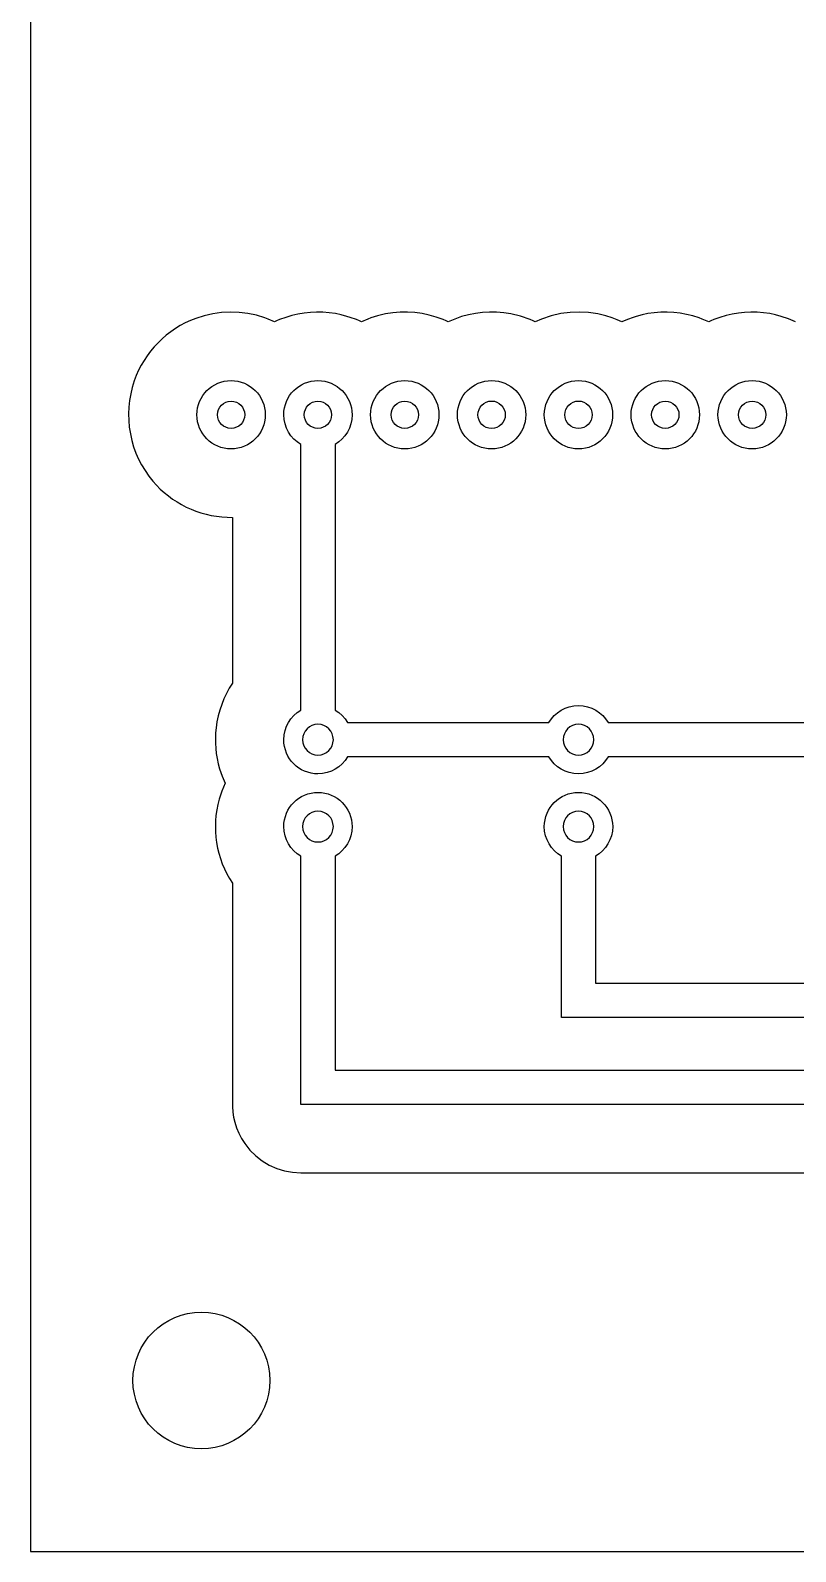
# Model space of a CAD drawing. Extents: x 7.4 to 67.4, y 5 to 95.
# Drawn here: x 7.4 to 29.78, y 5 to 49.46 of the extents above; entities that cross this region are included whole.
import ezdxf

# ---------------------------------------------------------------- set-up
doc = ezdxf.new("R2010")
doc.units = 0
doc.layers.add('IMPORT_-_PCB_STM32F103C8T6', color=7, linetype='CONTINUOUS')

msp = doc.modelspace()

# ---------------------------------------------------------------- linework, layer by layer
at = {"layer": 'IMPORT_-_PCB_STM32F103C8T6'}
for points in [[(7.405, 95), (7.405, 5), (67.405, 5), (67.405, 95)], [(13.274, 39.229), (13.377, 39.223), (13.476, 39.207), (13.572, 39.182), (13.664, 39.149), (13.751, 39.107), (13.834, 39.057), (13.91, 39), (13.981, 38.935), (14.045, 38.865), (14.102, 38.788), (14.152, 38.706), (14.194, 38.619), (14.228, 38.527), (14.253, 38.431), (14.268, 38.332), (14.274, 38.229), (14.268, 38.126), (14.253, 38.026), (14.228, 37.931), (14.194, 37.839), (14.152, 37.751), (14.102, 37.669), (14.045, 37.593), (13.981, 37.522), (13.91, 37.458), (13.834, 37.4), (13.751, 37.351), (13.664, 37.309), (13.572, 37.275), (13.476, 37.25), (13.377, 37.235), (13.274, 37.229), (13.172, 37.235), (13.072, 37.25), (12.976, 37.275), (12.884, 37.309), (12.797, 37.351), (12.715, 37.4), (12.638, 37.458), (12.568, 37.522), (12.504, 37.593), (12.446, 37.669), (12.396, 37.751), (12.354, 37.839), (12.321, 37.931), (12.296, 38.026), (12.28, 38.126), (12.274, 38.229), (12.28, 38.332), (12.296, 38.431), (12.321, 38.527), (12.354, 38.619), (12.396, 38.706), (12.446, 38.788), (12.504, 38.865), (12.568, 38.935), (12.638, 39), (12.715, 39.057), (12.797, 39.107), (12.884, 39.149), (12.976, 39.182), (13.072, 39.207), (13.172, 39.223)], [(18.354, 39.229), (18.457, 39.223), (18.557, 39.207), (18.652, 39.182), (18.744, 39.149), (18.831, 39.107), (18.914, 39.057), (18.99, 39), (19.061, 38.935), (19.125, 38.865), (19.183, 38.788), (19.233, 38.706), (19.275, 38.619), (19.308, 38.527), (19.333, 38.431), (19.349, 38.332), (19.354, 38.229), (19.349, 38.126), (19.333, 38.026), (19.308, 37.931), (19.275, 37.839), (19.233, 37.751), (19.183, 37.669), (19.125, 37.593), (19.061, 37.522), (18.99, 37.458), (18.914, 37.4), (18.831, 37.351), (18.744, 37.309), (18.652, 37.275), (18.557, 37.25), (18.457, 37.235), (18.354, 37.229), (18.252, 37.235), (18.152, 37.25), (18.056, 37.275), (17.965, 37.309), (17.877, 37.351), (17.795, 37.4), (17.719, 37.458), (17.648, 37.522), (17.584, 37.593), (17.526, 37.669), (17.476, 37.751), (17.434, 37.839), (17.401, 37.931), (17.376, 38.026), (17.36, 38.126), (17.354, 38.229), (17.36, 38.332), (17.376, 38.431), (17.401, 38.527), (17.434, 38.619), (17.476, 38.706), (17.526, 38.788), (17.584, 38.865), (17.648, 38.935), (17.719, 39), (17.795, 39.057), (17.877, 39.107), (17.965, 39.149), (18.056, 39.182), (18.152, 39.207), (18.252, 39.223)], [(20.894, 39.229), (20.997, 39.223), (21.097, 39.207), (21.193, 39.182), (21.284, 39.149), (21.372, 39.107), (21.454, 39.057), (21.53, 39), (21.601, 38.935), (21.665, 38.865), (21.723, 38.788), (21.773, 38.706), (21.815, 38.619), (21.848, 38.527), (21.873, 38.431), (21.889, 38.332), (21.894, 38.229), (21.889, 38.126), (21.873, 38.026), (21.848, 37.931), (21.815, 37.839), (21.773, 37.751), (21.723, 37.669), (21.665, 37.593), (21.601, 37.522), (21.53, 37.458), (21.454, 37.4), (21.372, 37.351), (21.284, 37.309), (21.193, 37.275), (21.097, 37.25), (20.997, 37.235), (20.894, 37.229), (20.792, 37.235), (20.692, 37.25), (20.596, 37.275), (20.505, 37.309), (20.417, 37.351), (20.335, 37.4), (20.259, 37.458), (20.188, 37.522), (20.124, 37.593), (20.066, 37.669), (20.017, 37.751), (19.975, 37.839), (19.941, 37.931), (19.916, 38.026), (19.9, 38.126), (19.894, 38.229), (19.9, 38.332), (19.916, 38.431), (19.941, 38.527), (19.975, 38.619), (20.017, 38.706), (20.066, 38.788), (20.124, 38.865), (20.188, 38.935), (20.259, 39), (20.335, 39.057), (20.417, 39.107), (20.505, 39.149), (20.596, 39.182), (20.692, 39.207), (20.792, 39.223)], [(23.435, 39.229), (23.537, 39.223), (23.637, 39.207), (23.733, 39.182), (23.824, 39.149), (23.912, 39.107), (23.994, 39.057), (24.071, 39), (24.141, 38.935), (24.205, 38.865), (24.263, 38.788), (24.313, 38.706), (24.355, 38.619), (24.388, 38.527), (24.413, 38.431), (24.429, 38.332), (24.434, 38.229), (24.429, 38.126), (24.413, 38.026), (24.388, 37.931), (24.355, 37.839), (24.313, 37.751), (24.263, 37.669), (24.205, 37.593), (24.141, 37.522), (24.071, 37.458), (23.994, 37.4), (23.912, 37.351), (23.824, 37.309), (23.733, 37.275), (23.637, 37.25), (23.537, 37.235), (23.435, 37.229), (23.332, 37.235), (23.232, 37.25), (23.136, 37.275), (23.045, 37.309), (22.957, 37.351), (22.875, 37.4), (22.799, 37.458), (22.728, 37.522), (22.664, 37.593), (22.607, 37.669), (22.557, 37.751), (22.515, 37.839), (22.481, 37.931), (22.456, 38.026), (22.44, 38.126), (22.434, 38.229), (22.44, 38.332), (22.456, 38.431), (22.481, 38.527), (22.515, 38.619), (22.557, 38.706), (22.607, 38.788), (22.664, 38.865), (22.728, 38.935), (22.799, 39), (22.875, 39.057), (22.957, 39.107), (23.045, 39.149), (23.136, 39.182), (23.232, 39.207), (23.332, 39.223)], [(25.975, 39.229), (26.077, 39.223), (26.177, 39.207), (26.273, 39.182), (26.364, 39.149), (26.452, 39.107), (26.534, 39.057), (26.611, 39), (26.681, 38.935), (26.746, 38.865), (26.803, 38.788), (26.853, 38.706), (26.895, 38.619), (26.928, 38.527), (26.953, 38.431), (26.969, 38.332), (26.975, 38.229), (26.969, 38.126), (26.953, 38.026), (26.928, 37.931), (26.895, 37.839), (26.853, 37.751), (26.803, 37.669), (26.746, 37.593), (26.681, 37.522), (26.611, 37.458), (26.534, 37.4), (26.452, 37.351), (26.364, 37.309), (26.273, 37.275), (26.177, 37.25), (26.077, 37.235), (25.975, 37.229), (25.872, 37.235), (25.772, 37.25), (25.677, 37.275), (25.585, 37.309), (25.498, 37.351), (25.415, 37.4), (25.339, 37.458), (25.268, 37.522), (25.204, 37.593), (25.147, 37.669), (25.097, 37.751), (25.055, 37.839), (25.021, 37.931), (24.996, 38.026), (24.98, 38.126), (24.975, 38.229), (24.98, 38.332), (24.996, 38.431), (25.021, 38.527), (25.055, 38.619), (25.097, 38.706), (25.147, 38.788), (25.204, 38.865), (25.268, 38.935), (25.339, 39), (25.415, 39.057), (25.498, 39.107), (25.585, 39.149), (25.677, 39.182), (25.772, 39.207), (25.872, 39.223)], [(28.515, 39.229), (28.617, 39.223), (28.717, 39.207), (28.813, 39.182), (28.905, 39.149), (28.992, 39.107), (29.074, 39.057), (29.151, 39), (29.221, 38.935), (29.286, 38.865), (29.343, 38.788), (29.393, 38.706), (29.435, 38.619), (29.469, 38.527), (29.493, 38.431), (29.509, 38.332), (29.515, 38.229), (29.509, 38.126), (29.493, 38.026), (29.469, 37.931), (29.435, 37.839), (29.393, 37.751), (29.343, 37.669), (29.286, 37.593), (29.221, 37.522), (29.151, 37.458), (29.074, 37.4), (28.992, 37.351), (28.905, 37.309), (28.813, 37.275), (28.717, 37.25), (28.617, 37.235), (28.515, 37.229), (28.412, 37.235), (28.313, 37.25), (28.217, 37.275), (28.125, 37.309), (28.038, 37.351), (27.956, 37.4), (27.879, 37.458), (27.808, 37.522), (27.744, 37.593), (27.687, 37.669), (27.637, 37.751), (27.595, 37.839), (27.561, 37.931), (27.536, 38.026), (27.521, 38.126), (27.515, 38.229), (27.521, 38.332), (27.536, 38.431), (27.561, 38.527), (27.595, 38.619), (27.637, 38.706), (27.687, 38.788), (27.744, 38.865), (27.808, 38.935), (27.879, 39), (27.956, 39.057), (28.038, 39.107), (28.125, 39.149), (28.217, 39.182), (28.313, 39.207), (28.412, 39.223)], [(12.874, 38.229), (12.883, 38.31), (12.906, 38.385), (12.943, 38.453), (12.992, 38.512), (13.051, 38.56), (13.118, 38.597), (13.193, 38.62), (13.274, 38.629), (13.355, 38.62), (13.43, 38.597), (13.498, 38.56), (13.557, 38.512), (13.605, 38.453), (13.642, 38.385), (13.666, 38.31), (13.674, 38.229), (13.666, 38.148), (13.642, 38.073), (13.605, 38.005), (13.557, 37.946), (13.498, 37.898), (13.43, 37.861), (13.355, 37.837), (13.274, 37.829), (13.193, 37.837), (13.118, 37.861), (13.051, 37.898), (12.992, 37.946), (12.943, 38.005), (12.906, 38.073), (12.883, 38.148)], [(15.414, 38.229), (15.423, 38.31), (15.446, 38.385), (15.483, 38.453), (15.532, 38.512), (15.591, 38.56), (15.658, 38.597), (15.733, 38.62), (15.814, 38.629), (15.895, 38.62), (15.97, 38.597), (16.038, 38.56), (16.097, 38.512), (16.145, 38.453), (16.182, 38.385), (16.206, 38.31), (16.214, 38.229), (16.206, 38.148), (16.182, 38.073), (16.145, 38.005), (16.097, 37.946), (16.038, 37.898), (15.97, 37.861), (15.895, 37.837), (15.814, 37.829), (15.733, 37.837), (15.658, 37.861), (15.591, 37.898), (15.532, 37.946), (15.483, 38.005), (15.446, 38.073), (15.423, 38.148)], [(17.954, 38.229), (17.963, 38.31), (17.986, 38.385), (18.023, 38.453), (18.072, 38.512), (18.13, 38.56), (18.198, 38.597), (18.273, 38.62), (18.354, 38.629), (18.435, 38.62), (18.51, 38.597), (18.578, 38.56), (18.637, 38.512), (18.685, 38.453), (18.722, 38.385), (18.746, 38.31), (18.754, 38.229), (18.746, 38.148), (18.722, 38.073), (18.685, 38.005), (18.637, 37.946), (18.578, 37.898), (18.51, 37.861), (18.435, 37.837), (18.354, 37.829), (18.273, 37.837), (18.198, 37.861), (18.13, 37.898), (18.072, 37.946), (18.023, 38.005), (17.986, 38.073), (17.963, 38.148)], [(20.494, 38.229), (20.502, 38.309), (20.526, 38.384), (20.563, 38.452), (20.611, 38.512), (20.671, 38.56), (20.739, 38.597), (20.814, 38.621), (20.894, 38.629), (20.975, 38.621), (21.05, 38.597), (21.118, 38.56), (21.177, 38.512), (21.226, 38.452), (21.263, 38.384), (21.286, 38.309), (21.294, 38.229), (21.286, 38.148), (21.263, 38.073), (21.226, 38.005), (21.177, 37.946), (21.118, 37.897), (21.05, 37.86), (20.975, 37.837), (20.894, 37.829), (20.814, 37.837), (20.739, 37.86), (20.671, 37.897), (20.611, 37.946), (20.563, 38.005), (20.526, 38.073), (20.502, 38.148)], [(23.034, 38.229), (23.042, 38.309), (23.066, 38.384), (23.103, 38.452), (23.151, 38.512), (23.211, 38.56), (23.279, 38.597), (23.354, 38.621), (23.434, 38.629), (23.515, 38.621), (23.59, 38.597), (23.658, 38.56), (23.717, 38.512), (23.766, 38.452), (23.803, 38.384), (23.826, 38.309), (23.834, 38.229), (23.826, 38.148), (23.803, 38.073), (23.766, 38.005), (23.717, 37.946), (23.658, 37.897), (23.59, 37.86), (23.515, 37.837), (23.434, 37.829), (23.354, 37.837), (23.279, 37.86), (23.211, 37.897), (23.151, 37.946), (23.103, 38.005), (23.066, 38.073), (23.042, 38.148)], [(25.574, 38.229), (25.583, 38.31), (25.606, 38.385), (25.643, 38.453), (25.692, 38.512), (25.751, 38.56), (25.818, 38.597), (25.893, 38.62), (25.974, 38.629), (26.055, 38.62), (26.13, 38.597), (26.198, 38.56), (26.257, 38.512), (26.305, 38.453), (26.342, 38.385), (26.366, 38.31), (26.374, 38.229), (26.366, 38.148), (26.342, 38.073), (26.305, 38.005), (26.257, 37.946), (26.198, 37.898), (26.13, 37.861), (26.055, 37.837), (25.974, 37.829), (25.893, 37.837), (25.818, 37.861), (25.751, 37.898), (25.692, 37.946), (25.643, 38.005), (25.606, 38.073), (25.583, 38.148)], [(28.114, 38.229), (28.123, 38.31), (28.146, 38.385), (28.183, 38.453), (28.232, 38.512), (28.291, 38.56), (28.358, 38.597), (28.433, 38.62), (28.514, 38.629), (28.595, 38.62), (28.67, 38.597), (28.738, 38.56), (28.797, 38.512), (28.845, 38.453), (28.882, 38.385), (28.906, 38.31), (28.914, 38.229), (28.906, 38.148), (28.882, 38.073), (28.845, 38.005), (28.797, 37.946), (28.738, 37.898), (28.67, 37.861), (28.595, 37.837), (28.514, 37.829), (28.433, 37.837), (28.358, 37.861), (28.291, 37.898), (28.232, 37.946), (28.183, 38.005), (28.146, 38.073), (28.123, 38.148)], [(15.365, 28.731), (15.374, 28.64), (15.401, 28.555), (15.442, 28.479), (15.497, 28.413), (15.563, 28.358), (15.639, 28.317), (15.724, 28.29), (15.815, 28.281), (15.906, 28.29), (15.99, 28.317), (16.066, 28.358), (16.133, 28.413), (16.187, 28.479), (16.229, 28.555), (16.255, 28.64), (16.265, 28.731), (16.255, 28.822), (16.229, 28.906), (16.187, 28.982), (16.133, 29.049), (16.066, 29.103), (15.99, 29.145), (15.906, 29.171), (15.815, 29.181), (15.724, 29.171), (15.639, 29.145), (15.563, 29.103), (15.497, 29.049), (15.442, 28.982), (15.401, 28.906), (15.374, 28.822)], [(22.985, 28.731), (22.995, 28.64), (23.021, 28.555), (23.062, 28.479), (23.117, 28.413), (23.183, 28.358), (23.259, 28.317), (23.344, 28.29), (23.435, 28.281), (23.526, 28.29), (23.61, 28.317), (23.687, 28.358), (23.753, 28.413), (23.808, 28.479), (23.849, 28.555), (23.875, 28.64), (23.885, 28.731), (23.875, 28.822), (23.849, 28.906), (23.808, 28.982), (23.753, 29.049), (23.687, 29.103), (23.61, 29.145), (23.526, 29.171), (23.435, 29.181), (23.344, 29.171), (23.259, 29.145), (23.183, 29.103), (23.117, 29.049), (23.062, 28.982), (23.021, 28.906), (22.995, 28.822)], [(15.365, 26.191), (15.374, 26.1), (15.401, 26.015), (15.442, 25.939), (15.497, 25.873), (15.563, 25.818), (15.639, 25.777), (15.724, 25.75), (15.815, 25.741), (15.906, 25.75), (15.99, 25.777), (16.066, 25.818), (16.133, 25.873), (16.187, 25.939), (16.229, 26.015), (16.255, 26.1), (16.265, 26.191), (16.255, 26.282), (16.229, 26.366), (16.187, 26.442), (16.133, 26.509), (16.066, 26.563), (15.99, 26.605), (15.906, 26.631), (15.815, 26.641), (15.724, 26.631), (15.639, 26.605), (15.563, 26.563), (15.497, 26.509), (15.442, 26.442), (15.401, 26.366), (15.374, 26.282)], [(22.985, 26.191), (22.995, 26.1), (23.021, 26.015), (23.062, 25.939), (23.117, 25.873), (23.183, 25.818), (23.259, 25.777), (23.344, 25.75), (23.435, 25.741), (23.526, 25.75), (23.61, 25.777), (23.687, 25.818), (23.753, 25.873), (23.808, 25.939), (23.849, 26.015), (23.875, 26.1), (23.885, 26.191), (23.875, 26.282), (23.849, 26.366), (23.808, 26.442), (23.753, 26.509), (23.687, 26.563), (23.61, 26.605), (23.526, 26.631), (23.435, 26.641), (23.344, 26.631), (23.259, 26.605), (23.183, 26.563), (23.117, 26.509), (23.062, 26.442), (23.021, 26.366), (22.995, 26.282)], [(10.405, 10), (10.415, 10.204), (10.446, 10.403), (10.495, 10.595), (10.562, 10.778), (10.646, 10.953), (10.747, 11.118), (10.862, 11.272), (10.991, 11.414), (11.133, 11.543), (11.287, 11.658), (11.452, 11.759), (11.627, 11.843), (11.81, 11.91), (12.002, 11.959), (12.201, 11.99), (12.405, 12), (12.609, 11.99), (12.808, 11.959), (12.999, 11.91), (13.183, 11.843), (13.358, 11.759), (13.523, 11.658), (13.677, 11.543), (13.819, 11.414), (13.948, 11.272), (14.063, 11.118), (14.163, 10.953), (14.248, 10.778), (14.315, 10.595), (14.364, 10.403), (14.395, 10.204), (14.405, 10), (14.395, 9.796), (14.364, 9.597), (14.315, 9.406), (14.248, 9.222), (14.163, 9.047), (14.063, 8.882), (13.948, 8.728), (13.819, 8.586), (13.677, 8.457), (13.523, 8.342), (13.358, 8.242), (13.183, 8.157), (12.999, 8.09), (12.808, 8.041), (12.609, 8.01), (12.405, 8), (12.201, 8.01), (12.002, 8.041), (11.81, 8.09), (11.627, 8.157), (11.452, 8.242), (11.287, 8.342), (11.133, 8.457), (10.991, 8.586), (10.862, 8.728), (10.747, 8.882), (10.646, 9.047), (10.562, 9.222), (10.495, 9.406), (10.446, 9.597), (10.415, 9.796)]]:
    msp.add_lwpolyline(points, close=True, dxfattribs=at)
for points in [[(29.785, 40.945), (29.578, 41.033), (29.364, 41.105), (29.363, 41.105), (29.196, 41.149), (29.027, 41.184), (28.844, 41.21), (28.66, 41.225), (28.477, 41.228), (28.293, 41.22), (28.111, 41.201), (27.929, 41.17), (27.75, 41.129), (27.573, 41.076), (27.572, 41.076), (27.391, 41.009), (27.302, 40.972), (27.245, 40.945), (27.054, 41.027), (26.963, 41.06), (26.781, 41.118), (26.596, 41.163), (26.409, 41.197), (26.22, 41.218), (26.031, 41.228), (25.841, 41.225), (25.652, 41.211), (25.463, 41.184), (25.293, 41.149), (25.126, 41.105), (25.032, 41.076), (24.866, 41.015), (24.705, 40.945), (24.566, 41.006), (24.424, 41.06), (24.422, 41.06), (24.237, 41.118), (24.236, 41.119), (23.996, 41.175), (23.728, 41.214), (23.459, 41.229), (23.19, 41.219), (22.922, 41.184), (22.636, 41.12), (22.356, 41.027), (22.355, 41.027), (22.165, 40.945), (22.109, 40.971), (22.018, 41.009), (21.741, 41.106), (21.456, 41.175), (21.249, 41.207), (21.041, 41.224), (20.833, 41.227), (20.625, 41.216), (20.419, 41.19), (20.215, 41.15), (20.014, 41.096), (19.816, 41.027), (19.815, 41.027), (19.624, 40.945), (19.569, 40.971), (19.478, 41.009), (19.275, 41.083), (19.069, 41.142), (18.86, 41.185), (18.648, 41.214), (18.434, 41.227), (18.22, 41.225), (18.007, 41.208), (17.794, 41.175), (17.553, 41.119), (17.552, 41.118), (17.366, 41.06), (17.275, 41.027), (17.084, 40.945), (17.029, 40.971), (16.938, 41.009), (16.757, 41.076), (16.663, 41.105), (16.496, 41.149), (16.326, 41.184), (16.144, 41.21), (15.96, 41.225), (15.776, 41.228), (15.593, 41.22), (15.41, 41.201), (15.229, 41.17), (15.05, 41.129), (14.873, 41.076), (14.872, 41.076), (14.691, 41.009), (14.601, 40.972), (14.544, 40.945), (14.354, 41.027), (14.262, 41.06), (14.014, 41.136), (13.762, 41.189), (13.506, 41.22), (13.25, 41.229), (12.994, 41.216), (12.739, 41.181), (12.488, 41.123), (12.241, 41.044), (12.085, 40.982), (11.934, 40.912), (11.788, 40.833), (11.646, 40.748), (11.51, 40.654), (11.38, 40.554), (11.255, 40.447), (11.137, 40.333), (11.025, 40.213), (10.92, 40.086), (10.822, 39.955), (10.73, 39.817), (10.647, 39.675), (10.571, 39.527), (10.503, 39.375), (10.443, 39.218), (10.384, 39.03), (10.338, 38.839), (10.304, 38.645), (10.283, 38.451), (10.275, 38.255), (10.28, 38.059), (10.297, 37.863), (10.328, 37.668), (10.371, 37.478), (10.425, 37.292), (10.492, 37.11), (10.569, 36.933), (10.658, 36.762), (10.758, 36.596), (10.869, 36.437), (10.99, 36.285), (11.095, 36.168), (11.205, 36.058), (11.32, 35.953), (11.44, 35.856), (11.565, 35.764), (11.694, 35.68), (11.827, 35.602), (11.963, 35.531), (12.103, 35.468), (12.246, 35.411), (12.393, 35.362), (12.541, 35.32), (12.692, 35.286), (12.845, 35.26), (13, 35.242), (13.157, 35.232), (13.314, 35.229), (13.315, 30.386), (13.222, 30.237), (13.138, 30.083), (13.064, 29.925), (12.999, 29.762), (12.943, 29.596), (12.897, 29.427), (12.862, 29.256), (12.836, 29.082), (12.822, 28.931), (12.815, 28.779), (12.817, 28.628), (12.826, 28.477), (12.842, 28.326), (12.867, 28.177), (12.899, 28.029), (12.938, 27.882), (12.938, 27.881), (13.01, 27.668), (13.098, 27.461), (13.002, 27.231), (12.925, 26.993), (12.885, 26.835), (12.855, 26.677), (12.833, 26.517), (12.82, 26.358), (12.815, 26.198), (12.819, 26.038), (12.831, 25.879), (12.852, 25.722), (12.881, 25.565), (12.919, 25.41), (12.964, 25.257), (13.018, 25.107), (13.08, 24.959), (13.15, 24.814), (13.228, 24.673), (13.315, 24.535), (13.315, 18.013), (13.327, 17.841), (13.349, 17.698), (13.382, 17.556), (13.434, 17.389), (13.501, 17.227), (13.582, 17.072), (13.676, 16.924), (13.827, 16.734), (13.998, 16.565), (14.187, 16.419), (14.391, 16.297), (14.608, 16.2), (14.836, 16.129), (15.072, 16.086), (15.314, 16.071), (62.035, 16.071)], [(30.19, 28.231), (24.3, 28.231), (24.229, 28.124), (24.145, 28.027), (24.049, 27.942), (23.943, 27.87), (23.827, 27.812), (23.703, 27.768), (23.572, 27.741), (23.435, 27.731), (23.298, 27.741), (23.167, 27.768), (23.043, 27.812), (22.927, 27.87), (22.821, 27.942), (22.725, 28.027), (22.641, 28.124), (22.57, 28.231), (16.68, 28.231), (16.609, 28.124), (16.524, 28.027), (16.429, 27.942), (16.322, 27.87), (16.207, 27.812), (16.083, 27.768), (15.951, 27.741), (15.814, 27.731), (15.712, 27.737), (15.612, 27.752), (15.516, 27.777), (15.425, 27.811), (15.337, 27.853), (15.255, 27.903), (15.179, 27.96), (15.108, 28.024), (15.044, 28.095), (14.986, 28.172), (14.936, 28.254), (14.894, 28.341), (14.861, 28.433), (14.836, 28.529), (14.82, 28.628), (14.814, 28.731), (14.824, 28.868), (14.852, 28.999), (14.895, 29.123), (14.954, 29.238), (15.026, 29.345), (15.111, 29.441), (15.208, 29.525), (15.315, 29.596), (15.314, 37.363), (15.207, 37.435), (15.111, 37.519), (15.026, 37.615), (14.954, 37.721), (14.895, 37.837), (14.852, 37.961), (14.824, 38.092), (14.814, 38.229), (14.82, 38.332), (14.836, 38.431), (14.861, 38.527), (14.894, 38.619), (14.936, 38.706), (14.986, 38.788), (15.044, 38.865), (15.108, 38.935), (15.178, 39), (15.255, 39.057), (15.337, 39.107), (15.424, 39.149), (15.516, 39.182), (15.612, 39.207), (15.712, 39.223), (15.814, 39.229), (15.917, 39.223), (16.016, 39.207), (16.112, 39.182), (16.204, 39.149), (16.291, 39.107), (16.374, 39.057), (16.45, 39), (16.521, 38.935), (16.585, 38.865), (16.643, 38.788), (16.692, 38.706), (16.734, 38.619), (16.768, 38.527), (16.793, 38.431), (16.808, 38.332), (16.814, 38.229), (16.804, 38.092), (16.777, 37.961), (16.734, 37.837), (16.675, 37.721), (16.603, 37.615), (16.518, 37.519), (16.421, 37.435), (16.314, 37.363), (16.315, 29.596), (16.423, 29.523), (16.521, 29.437), (16.607, 29.34), (16.68, 29.231), (22.57, 29.231), (22.641, 29.338), (22.725, 29.434), (22.821, 29.519), (22.927, 29.592), (23.043, 29.65), (23.167, 29.693), (23.298, 29.721), (23.435, 29.731), (23.572, 29.721), (23.703, 29.693), (23.827, 29.65), (23.942, 29.592), (24.049, 29.519), (24.145, 29.434), (24.229, 29.338), (24.3, 29.231), (30.19, 29.231)], [(61.535, 18.071), (15.814, 18.071), (15.314, 18.071), (15.314, 18.571), (15.315, 25.325), (15.208, 25.397), (15.111, 25.481), (15.026, 25.577), (14.954, 25.683), (14.895, 25.799), (14.852, 25.923), (14.824, 26.054), (14.814, 26.191), (14.82, 26.293), (14.836, 26.393), (14.861, 26.489), (14.894, 26.581), (14.936, 26.668), (14.986, 26.75), (15.044, 26.827), (15.108, 26.897), (15.179, 26.962), (15.255, 27.019), (15.337, 27.069), (15.425, 27.111), (15.516, 27.144), (15.612, 27.169), (15.712, 27.185), (15.814, 27.191), (15.917, 27.185), (16.017, 27.169), (16.113, 27.144), (16.204, 27.111), (16.292, 27.069), (16.374, 27.019), (16.451, 26.962), (16.521, 26.897), (16.586, 26.827), (16.643, 26.75), (16.693, 26.668), (16.735, 26.581), (16.768, 26.489), (16.793, 26.393), (16.809, 26.293), (16.814, 26.191), (16.804, 26.054), (16.777, 25.923), (16.734, 25.799), (16.675, 25.683), (16.603, 25.577), (16.518, 25.481), (16.422, 25.397), (16.315, 25.325), (16.314, 19.071), (61.035, 19.071)], [(51.374, 20.611), (23.435, 20.611), (22.935, 20.611), (22.935, 21.111), (22.935, 25.325), (22.828, 25.397), (22.731, 25.481), (22.646, 25.577), (22.574, 25.683), (22.516, 25.799), (22.472, 25.923), (22.445, 26.054), (22.435, 26.191), (22.44, 26.293), (22.456, 26.393), (22.481, 26.489), (22.515, 26.581), (22.557, 26.668), (22.607, 26.75), (22.664, 26.827), (22.728, 26.897), (22.799, 26.962), (22.875, 27.019), (22.958, 27.069), (23.045, 27.111), (23.137, 27.144), (23.232, 27.169), (23.332, 27.185), (23.435, 27.191), (23.537, 27.185), (23.637, 27.169), (23.733, 27.144), (23.825, 27.111), (23.912, 27.069), (23.994, 27.019), (24.071, 26.962), (24.142, 26.897), (24.206, 26.827), (24.263, 26.75), (24.313, 26.668), (24.355, 26.581), (24.388, 26.489), (24.413, 26.393), (24.429, 26.293), (24.435, 26.191), (24.425, 26.054), (24.397, 25.923), (24.354, 25.799), (24.296, 25.683), (24.223, 25.577), (24.138, 25.481), (24.042, 25.397), (23.935, 25.325), (23.935, 21.611), (50.874, 21.611)]]:
    msp.add_lwpolyline(points, dxfattribs=at)

doc.saveas('drawing.dxf')
